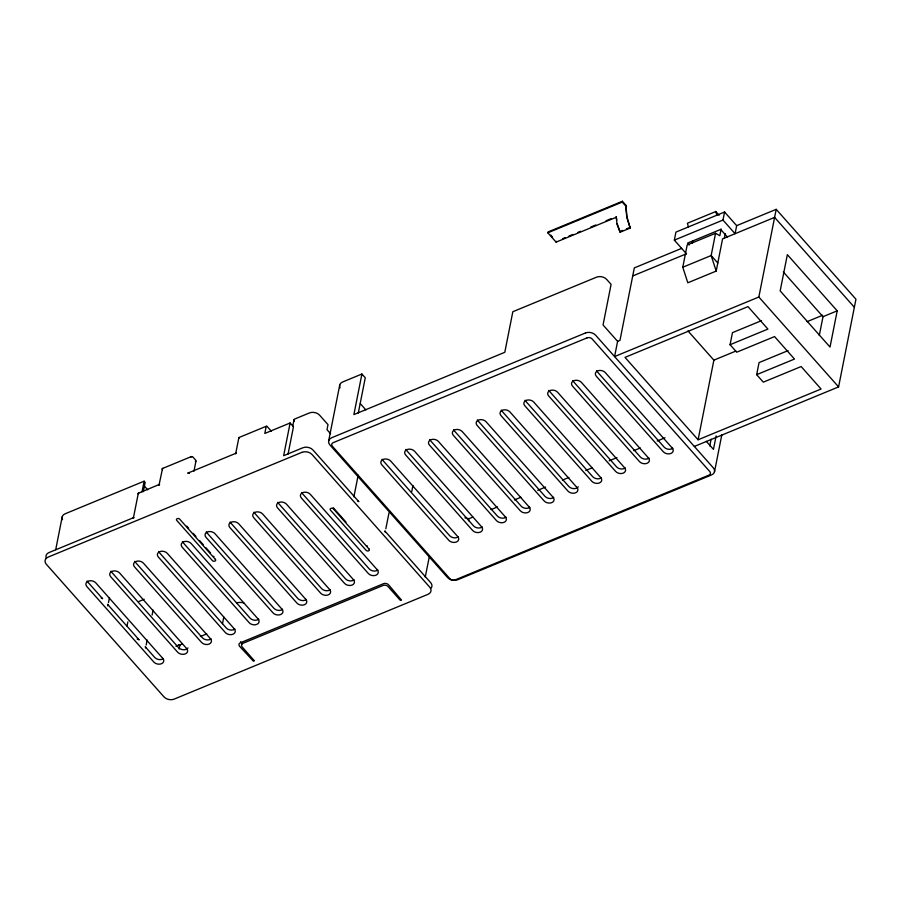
<?xml version="1.0" encoding="UTF-8"?>
<svg xmlns="http://www.w3.org/2000/svg" width="901" height="901" viewBox="0 0 901 901"><rect width="100%" height="100%" fill="white"/><g stroke="black" fill="none" stroke-linecap="round" stroke-linejoin="round"><path stroke-width="1.35" d="M159.049 485.188A1.475 1.047 11.2 0 1 159.657 484.287L138.315 493.264L133.314 518.39L133.934 517.501L49.026 552.55A7.354 5.226 11.2 0 0 46.368 558.417M133.314 518.39L133.393 517.827M55.704 549.7L62.18 516.892M108.492 602.578L109.483 597.577M142.02 491.833L144.126 481.19L65.176 513.773A7.354 5.226 11.2 0 0 62.518 519.652M143.327 491.687L145.174 482.362L144.126 481.19M127.03 626.026L127.852 621.881M159.06 484.907L162.54 468.475L191.316 456.593M146.165 645.037L147.156 640.048M152.1 615.068L153.091 610.067M193.963 471.178L195.968 461.019A1.475 1.047 11.2 0 0 195.731 460.208L193.005 457.145A1.475 1.047 11.2 0 0 192.071 456.616L190.978 456.683L192.071 456.616M179.13 649.013L179.93 644.958L182.486 643.911M271.381 431.23L267.192 426.522A1.475 0.71 67.6 0 0 266.538 426.15L238.889 437.559L235.679 453.755A1.475 1.047 11.2 0 1 236.276 453.124L187.712 473.171A1.475 1.047 11.2 0 1 189.48 473.397M222.491 623.683L223.797 617.039M266.234 426.353L264.804 433.437L290.122 422.986L283.646 455.703L302.86 447.763A7.354 5.226 11.2 0 1 313.007 450.027L358.846 501.688A2.207 1.565 11.2 0 0 357.438 500.9M292.746 426.162L293.985 419.889M288.072 454.025L293.467 426.759L290.122 422.986M328.674 440.859L339.722 385.065M340.049 387.824A7.354 5.226 11.2 0 1 342.707 381.945L361.92 374.016L353.89 414.595L504.797 352.302L512.827 311.723L596.552 277.17A7.354 5.226 11.2 0 1 606.688 279.423L611.092 284.378L603.051 324.957L617.602 341.355L614.583 356.571L758.845 297.026L776.2 209.336L736.669 225.655L735.081 233.708L722.974 220.069L724.573 212.017L675.93 232.098L674.342 240.139L686.438 253.789M358.305 412.962L365.277 377.789L361.92 374.016M353.89 496.834L358.181 475.187M385.831 528.774L388.984 512.883M411.734 491.642L412.94 485.56M429.405 556.221L425.249 577.079M468.531 520.744L468.937 518.717L472.834 517.106M616.081 217.355L556.097 242.121L547.819 232.796L547.977 231.985L622.388 201.272L625.88 205.214L626.95 216.657L630.171 228.066L620.113 232.21L617.027 224.405L616.239 216.544L616.723 220.069M556.097 242.121L556.255 241.31M630.171 228.066L626.792 217.468L625.722 206.014L622.231 202.083L622.388 201.272M620.113 232.21L617.196 223.594M625.722 206.014L625.88 205.214M854.351 307.264L774.612 217.389L722.579 238.866L716.205 271.077L687.823 282.79L682.778 267.248L687.181 244.982L715.563 233.269L719.798 235.724L721.127 229.012M692.216 243.405L692.745 240.725M715.563 233.269L711.159 255.535L716.205 271.077M724.449 237.673L725.237 233.652M788.06 350.624L759.047 362.596L756.66 374.67L763.305 382.159L801.135 366.549L821.081 389.018L698.106 439.778L713.874 360.141L687.959 330.937M709.763 445.95L711.103 439.192M756.66 374.67L794.491 359.06L774.556 336.58L736.725 352.201L730.069 344.711L732.468 332.638L761.48 320.666M716.137 435.87L713.457 449.396L706.294 441.321M714.493 471.854L721.859 434.62M819.279 335.476L823.007 316.69L783.318 271.956M837.198 310.834L830.024 347.065L780.176 290.899L787.35 254.656L837.198 310.834L823.007 316.69M694.333 446.445L838.583 386.901L855.95 299.211L776.2 209.336M195.855 461.267L195.371 461.639M162.338 468.678L162.822 468.306L162.225 468.937A1.475 1.047 11.2 0 0 162.473 469.748M138.315 493.264L138.799 492.892L138.202 493.523A1.475 1.047 11.2 0 0 138.27 494.075M175.943 646.276L178.972 644.902M547.819 232.796L622.231 202.083M562.629 238.675L565.186 237.627M569.015 236.039L572.845 234.463M577.946 232.357L580.503 231.298M590.718 227.086L595.82 224.98M606.035 220.768L611.137 218.65M620.271 231.411L622.794 230.374M626.555 228.82L630.328 227.266M719.122 215.271L715.799 211.521L687.429 223.234L688.42 227.018M674.342 240.139L722.974 220.069M681.64 248.372L634.315 267.901L619.967 340.375L617.602 341.355M632.716 275.954L686.517 253.755M682.778 267.248L711.159 255.535L717.804 263.024M730.069 344.711L767.911 329.09L747.976 306.622L625.001 357.382L698.106 439.778M713.874 360.141L735.88 351.063M807.071 321.668L822.602 315.26M138.675 601.553L144.16 599.289M491.011 509.606L497.498 506.925M514.381 499.954L520.868 497.273M537.751 490.313L545.533 487.092M562.415 480.12L568.903 477.44M585.785 470.48L592.284 467.799M609.155 460.828L616.948 457.618M633.831 450.646L640.318 447.966M657.201 441.006L664.983 437.785M200.36 636.523L206.746 633.887M238.934 437.526L239.182 438.077M179.614 644.891L178.691 644.992L179.93 644.958M464.871 517.805L468.937 518.717M724.573 212.017L736.669 225.655M727.31 236.907L720.665 229.417L687.564 243.09L689.22 244.959M758.845 297.026L838.583 386.901M550.736 235.093L552.572 237.166M360.299 403.614L365.874 409.899M330.577 433.741L326.995 429.698L327.998 424.63L319.618 415.192A7.354 5.226 11.2 0 0 309.482 412.928L294.875 418.954A2.207 1.565 11.2 0 0 293.963 420.305L294.086 420.722M333.212 507.668L345.984 522.062M186.8 526.161L188.624 528.211M193.186 533.358L195.922 536.444M199.571 540.555L203.221 544.666M205.957 547.752L210.519 552.899M144.025 485.662L147.685 489.784M240.511 641.749L242.358 643.832M293.963 420.305L294.345 421.105M715.799 211.521L716.802 215.305M529.867 507.319A5.519 3.919 11.2 0 1 521.206 506.216L454.228 430.723A5.519 3.919 11.2 0 1 453.575 429.754M672.878 448.281A5.519 3.919 11.2 0 1 664.217 447.189L597.239 371.696A5.519 3.919 11.2 0 1 596.575 370.716M649.035 458.125A5.519 3.919 11.2 0 1 640.386 457.021L573.408 381.54A5.519 3.919 11.2 0 1 572.743 380.56M625.204 467.957A5.519 3.919 11.2 0 1 616.543 466.864L549.565 391.372A5.519 3.919 11.2 0 1 548.912 390.392M501.238 410.068A5.519 3.919 11.2 0 0 501.902 411.047L568.88 486.54A5.519 3.919 11.2 0 0 578.296 486.844M553.698 497.476A5.519 3.919 11.2 0 1 545.037 496.383L478.059 420.891A5.519 3.919 11.2 0 1 477.406 419.911M601.372 477.8A5.519 3.919 11.2 0 1 592.712 476.708L525.734 401.215A5.519 3.919 11.2 0 1 525.069 400.235M458.361 536.827A5.519 3.919 11.2 0 1 449.7 535.735L382.722 460.242A5.519 3.919 11.2 0 1 382.069 459.262M482.193 526.995A5.519 3.919 11.2 0 1 473.543 525.891L406.565 450.41A5.519 3.919 11.2 0 1 405.9 449.43M506.035 517.151A5.519 3.919 11.2 0 1 497.375 516.059L430.396 440.566A5.519 3.919 11.2 0 1 429.732 439.587M188.005 647.943A5.519 3.919 11.2 0 1 178.578 647.65L111.6 572.158A5.519 3.919 11.2 0 1 110.947 571.178M163.408 658.586A5.519 3.919 11.2 0 1 154.747 657.482L145.219 646.749A2.207 1.565 11.2 0 1 145.59 647.965M234.913 629.067A5.519 3.919 11.2 0 1 226.252 627.974L159.274 552.482A5.519 3.919 11.2 0 1 158.61 551.502M211.071 638.91A5.519 3.919 11.2 0 1 202.421 637.807L135.443 562.325A5.519 3.919 11.2 0 1 134.778 561.346M182.452 541.659A5.519 3.919 11.2 0 0 183.106 542.639L250.084 618.131A5.519 3.919 11.2 0 0 258.745 619.224M213.987 556.491A1.836 1.306 11.2 0 1 213.582 556.266M282.576 609.391A5.519 3.919 11.2 0 1 273.915 608.299L206.948 532.806A5.519 3.919 11.2 0 1 206.284 531.827M230.115 521.983A5.519 3.919 11.2 0 0 230.78 522.963L297.758 598.455A5.519 3.919 11.2 0 0 306.419 599.548M330.25 589.716A5.519 3.919 11.2 0 1 321.589 588.612L254.611 513.131A5.519 3.919 11.2 0 1 253.958 512.151M367.293 545.995A1.836 1.306 11.2 0 1 366.966 545.713M277.79 502.308A5.519 3.919 11.2 0 0 278.443 503.287L345.421 578.78A5.519 3.919 11.2 0 0 354.082 579.872M301.621 492.475A5.519 3.919 11.2 0 0 302.285 493.455L369.264 568.936A5.519 3.919 11.2 0 0 377.913 570.04M431.286 587.925A7.354 5.226 11.2 0 0 430.633 582.609L384.795 530.937A2.207 1.565 11.2 0 1 385.166 532.153M87.104 581.021A5.519 3.919 11.2 0 0 87.769 582.001L102.635 598.748A2.207 1.565 11.2 0 0 101.216 597.96M236.501 602.814A12.862 9.145 11.2 0 1 243.844 602.87M107.737 605.889A2.207 1.565 11.2 0 0 107.546 604.289L139.148 639.913A2.207 1.565 11.2 0 0 137.177 639.057M254.206 660.591L253.891 661.041A2.14 1.52 11.2 0 1 253.429 661.21L239.61 646.31A3.672 2.613 11.2 0 1 240.488 642.728L383.499 583.69A3.672 2.613 11.2 0 1 388.568 584.817L401.508 600.089A2.14 1.52 11.2 0 1 401.069 600.291L400.055 600.066L388.128 586.619A3.672 2.613 11.2 0 0 383.06 585.481L243.022 643.291A3.672 2.613 11.2 0 0 242.144 646.873L254.206 660.591M585.504 332.965L331.658 437.74A7.354 5.226 11.2 0 0 329.89 444.925L447.515 577.496A7.354 5.226 11.2 0 0 457.663 579.76L711.497 474.973A7.354 5.226 11.2 0 0 713.277 467.799L595.64 335.217A7.354 5.226 11.2 0 0 585.504 332.965M301.959 452.336L48.113 557.111A7.354 5.226 11.2 0 0 46.345 564.285L163.971 696.867A7.354 5.226 11.2 0 0 174.118 699.131L427.964 594.345A7.354 5.226 11.2 0 0 429.732 587.17L312.106 454.588A7.354 5.226 11.2 0 0 301.959 452.336M587.092 337.852L333.246 442.639A3.672 2.613 11.2 0 0 332.368 446.232L449.993 578.802A3.672 2.613 11.2 0 0 455.061 579.94L708.907 475.154A3.672 2.613 11.2 0 0 709.797 471.561L592.16 338.99A3.672 2.613 11.2 0 0 587.092 337.852M672.247 448.067L605.269 372.575A5.519 3.919 11.2 0 0 597.667 370.874A5.519 3.919 11.2 0 0 596.338 376.258L663.316 451.75A5.519 3.919 11.2 0 0 670.918 453.451A5.519 3.919 11.2 0 0 672.247 448.067M648.416 457.899L581.438 382.407A5.519 3.919 11.2 0 0 573.824 380.718A5.519 3.919 11.2 0 0 572.495 386.101L639.473 461.594A5.519 3.919 11.2 0 0 647.087 463.283A5.519 3.919 11.2 0 0 648.416 457.899M624.584 467.743L557.606 392.25A5.519 3.919 11.2 0 0 549.993 390.561A5.519 3.919 11.2 0 0 548.664 395.944L615.642 471.426A5.519 3.919 11.2 0 0 623.255 473.126A5.519 3.919 11.2 0 0 624.584 467.743M600.742 477.575L533.764 402.083A5.519 3.919 11.2 0 0 526.161 400.393A5.519 3.919 11.2 0 0 524.832 405.777L591.811 481.269A5.519 3.919 11.2 0 0 599.413 482.959A5.519 3.919 11.2 0 0 600.742 477.575M576.91 487.418L509.932 411.926A5.519 3.919 11.2 0 0 502.33 410.237A5.519 3.919 11.2 0 0 501.001 415.62L567.968 491.101A5.519 3.919 11.2 0 0 575.581 492.802A5.519 3.919 11.2 0 0 576.91 487.418M553.079 497.251L486.101 421.769A5.519 3.919 11.2 0 0 478.487 420.069A5.519 3.919 11.2 0 0 477.158 425.452L544.136 500.945A5.519 3.919 11.2 0 0 551.75 502.634A5.519 3.919 11.2 0 0 553.079 497.251M529.236 507.094L462.269 431.602A5.519 3.919 11.2 0 0 454.656 429.912A5.519 3.919 11.2 0 0 453.327 435.296L520.305 510.788A5.519 3.919 11.2 0 0 527.907 512.478A5.519 3.919 11.2 0 0 529.236 507.094M505.405 516.937L438.427 441.445A5.519 3.919 11.2 0 0 430.824 439.744A5.519 3.919 11.2 0 0 429.495 445.128L496.474 520.62A5.519 3.919 11.2 0 0 504.076 522.321A5.519 3.919 11.2 0 0 505.405 516.937M481.573 526.77L414.595 451.277A5.519 3.919 11.2 0 0 406.982 449.588A5.519 3.919 11.2 0 0 405.653 454.971L472.631 530.464A5.519 3.919 11.2 0 0 480.244 532.153A5.519 3.919 11.2 0 0 481.573 526.77M457.742 536.613L390.764 461.121A5.519 3.919 11.2 0 0 383.15 459.431A5.519 3.919 11.2 0 0 381.821 464.815L448.799 540.296A5.519 3.919 11.2 0 0 456.413 541.997A5.519 3.919 11.2 0 0 457.742 536.613M369.05 549.047L333.46 508.941A1.836 1.306 11.2 0 0 330.926 508.378A1.836 1.306 11.2 0 0 330.487 510.169L366.065 550.274A1.836 1.306 11.2 0 0 368.599 550.838A1.836 1.306 11.2 0 0 369.05 549.047M377.294 569.815L310.316 494.322A5.519 3.919 11.2 0 0 302.713 492.633A5.519 3.919 11.2 0 0 301.373 498.016L368.351 573.509A5.519 3.919 11.2 0 0 375.965 575.198A5.519 3.919 11.2 0 0 377.294 569.815M353.462 579.658L286.484 504.166A5.519 3.919 11.2 0 0 278.871 502.465A5.519 3.919 11.2 0 0 277.542 507.849L344.52 583.341A5.519 3.919 11.2 0 0 352.133 585.042A5.519 3.919 11.2 0 0 353.462 579.658M329.62 589.491L262.653 513.998A5.519 3.919 11.2 0 0 255.039 512.309A5.519 3.919 11.2 0 0 253.71 517.692L320.688 593.185A5.519 3.919 11.2 0 0 328.291 594.874A5.519 3.919 11.2 0 0 329.62 589.491M305.788 599.334L238.81 523.841A5.519 3.919 11.2 0 0 231.208 522.152A5.519 3.919 11.2 0 0 229.879 527.535L296.857 603.017A5.519 3.919 11.2 0 0 304.459 604.717A5.519 3.919 11.2 0 0 305.788 599.334M281.957 609.166L214.979 533.685A5.519 3.919 11.2 0 0 207.365 531.984A5.519 3.919 11.2 0 0 206.036 537.368L273.014 612.86A5.519 3.919 11.2 0 0 280.628 614.55A5.519 3.919 11.2 0 0 281.957 609.166M215.339 559.318L179.749 519.213A1.836 1.306 11.2 0 0 177.215 518.649A1.836 1.306 11.2 0 0 176.776 520.44L212.354 560.546A1.836 1.306 11.2 0 0 214.889 561.109A1.836 1.306 11.2 0 0 215.339 559.318M258.125 619.01L191.147 543.517A5.519 3.919 11.2 0 0 183.534 541.828A5.519 3.919 11.2 0 0 182.205 547.211L249.183 622.704A5.519 3.919 11.2 0 0 256.796 624.393A5.519 3.919 11.2 0 0 258.125 619.01M234.283 628.842L167.304 553.36A5.519 3.919 11.2 0 0 159.702 551.66A5.519 3.919 11.2 0 0 158.373 557.043L225.351 632.536A5.519 3.919 11.2 0 0 232.954 634.225A5.519 3.919 11.2 0 0 234.283 628.842M210.451 638.685L143.473 563.193A5.519 3.919 11.2 0 0 135.86 561.503A5.519 3.919 11.2 0 0 134.531 566.887L201.509 642.379A5.519 3.919 11.2 0 0 209.122 644.069A5.519 3.919 11.2 0 0 210.451 638.685M186.62 648.529L119.642 573.036A5.519 3.919 11.2 0 0 112.028 571.335A5.519 3.919 11.2 0 0 110.699 576.719L177.677 652.211A5.519 3.919 11.2 0 0 185.291 653.912A5.519 3.919 11.2 0 0 186.62 648.529M162.777 658.361L95.799 582.868A5.519 3.919 11.2 0 0 88.197 581.179A5.519 3.919 11.2 0 0 86.868 586.562L153.846 662.055A5.519 3.919 11.2 0 0 161.448 663.744A5.519 3.919 11.2 0 0 162.777 658.361"/></g></svg>
